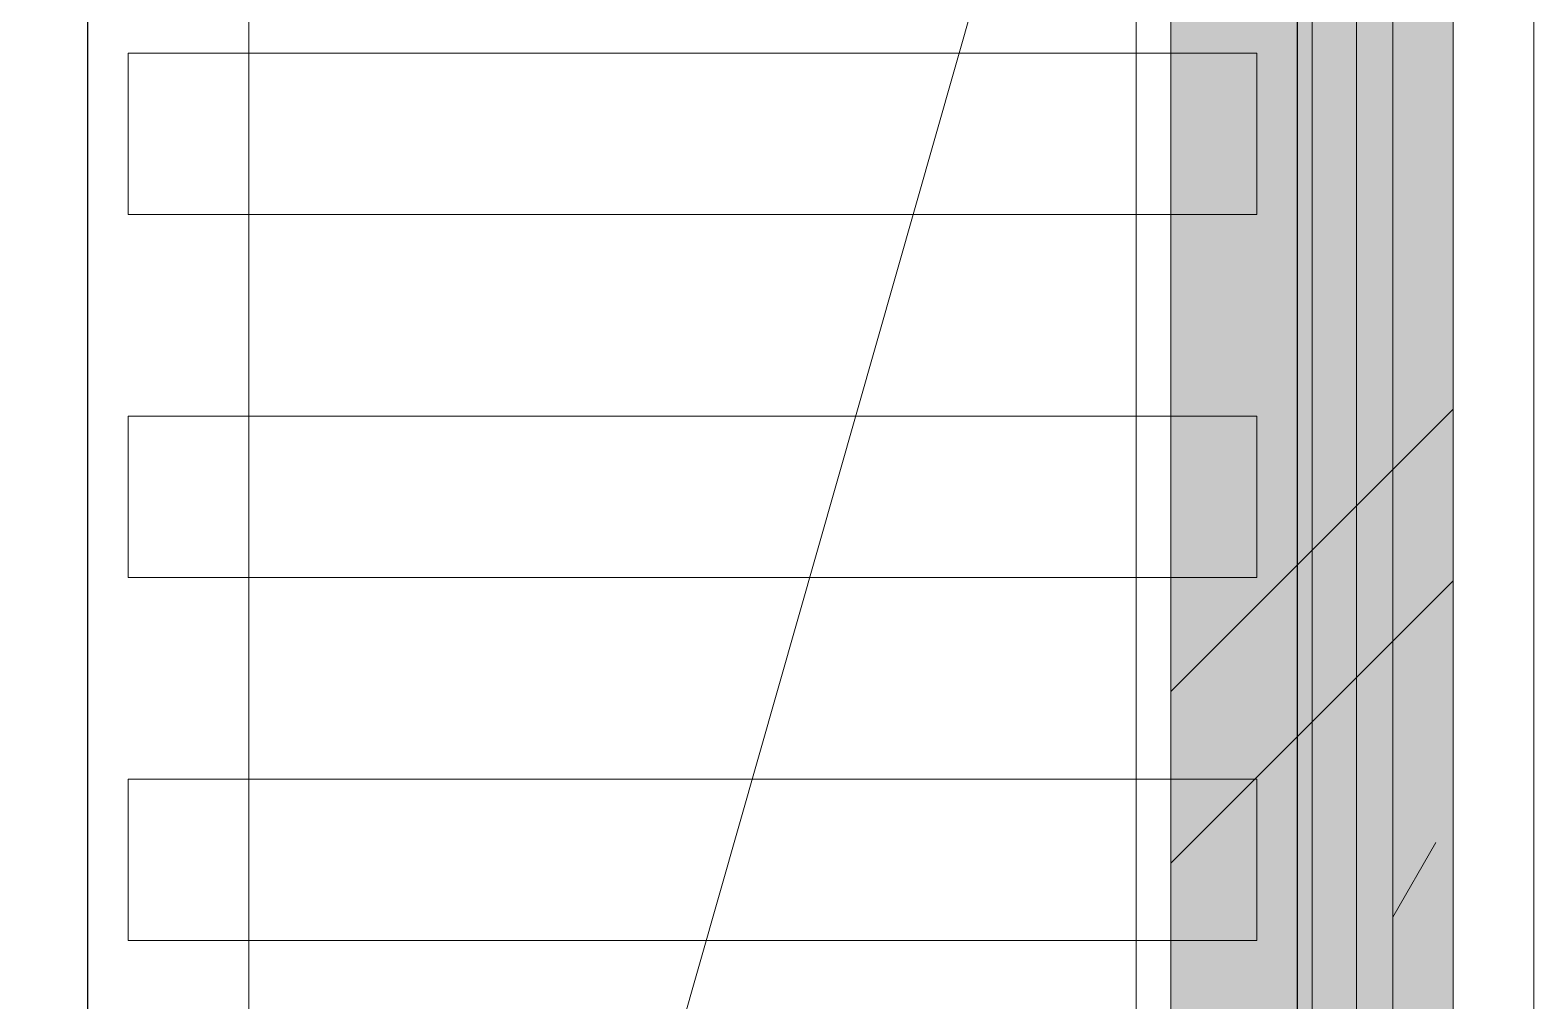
# Model space of a CAD drawing. Header units: millimetres. Extents: x -546 to 1681, y -650 to 1730.
# Drawn here: x 784.658 to 788.386, y 607.509 to 609.916 of the extents above; entities that cross this region are included whole.
import ezdxf

# ---------------------------------------------------------------- set-up
doc = ezdxf.new("R2010")
doc.units = ezdxf.units.MM

msp = doc.modelspace()

# ---------------------------------------------------------------- hatches: boundary and pattern name
at = {"true_color": 0xffffff}
h = msp.add_hatch(color=7, dxfattribs=at)
h.dxf.hatch_style = 2
h.paths.add_polyline_path([(787.4862, 614.3177), (788.1862, 614.3177), (788.1862, 546.5806), (787.4862, 546.5806)])

# ---------------------------------------------------------------- linework, layer by layer
at = {"color": 7, "lineweight": 0}
for points in [[(788.1862, 597.4717), (788.1862, 641.5518)], [(788.3862, 641.5518), (788.3862, 597.4717)], [(788.1862, 545.8806), (788.1862, 615.0177)], [(787.8362, 614.9377), (787.8362, 597.4717)], [(787.9462, 614.9377), (787.9462, 597.4717)], [(788.0362, 614.9377), (788.0362, 597.4717)], [(787.4862, 614.3177), (787.4862, 546.5806)], [(777.0862, 575.2096), (787.8362, 612.9287)], [(787.4862, 608.2757), (788.1862, 608.9757)], [(787.4862, 607.8507), (788.1862, 608.5507)], [(788.1432, 607.9017), (788.0362, 607.7167)]]:
    msp.add_lwpolyline(points, dxfattribs=at)
at = {"color": 8, "lineweight": 0, "true_color": 0x7f7f7f}
for points in [[(784.8002, 605.5087), (784.8002, 614.1087)], [(784.8012, 605.5087), (784.8012, 614.1087)], [(785.2002, 614.1087), (785.2002, 605.5087)], [(787.4002, 605.5087), (787.4002, 614.1087)], [(787.7992, 614.1087), (787.7992, 605.5087)], [(787.8002, 614.1087), (787.8002, 605.5087)], [(784.9012, 609.4587), (784.9012, 609.8587)], [(784.9012, 609.8587), (787.6992, 609.8587)], [(787.6992, 609.8587), (787.6992, 609.4587)], [(787.6992, 609.4587), (784.9012, 609.4587)], [(784.9012, 608.5587), (784.9012, 608.9587)], [(784.9012, 608.9587), (787.6992, 608.9587)], [(787.6992, 608.9587), (787.6992, 608.5587)], [(787.6992, 608.5587), (784.9012, 608.5587)], [(784.9012, 607.6587), (784.9012, 608.0587)], [(784.9012, 608.0587), (787.6992, 608.0587)], [(787.6992, 608.0587), (787.6992, 607.6587)], [(787.6992, 607.6587), (784.9012, 607.6587)]]:
    msp.add_lwpolyline(points, dxfattribs=at)

doc.saveas('drawing.dxf')
